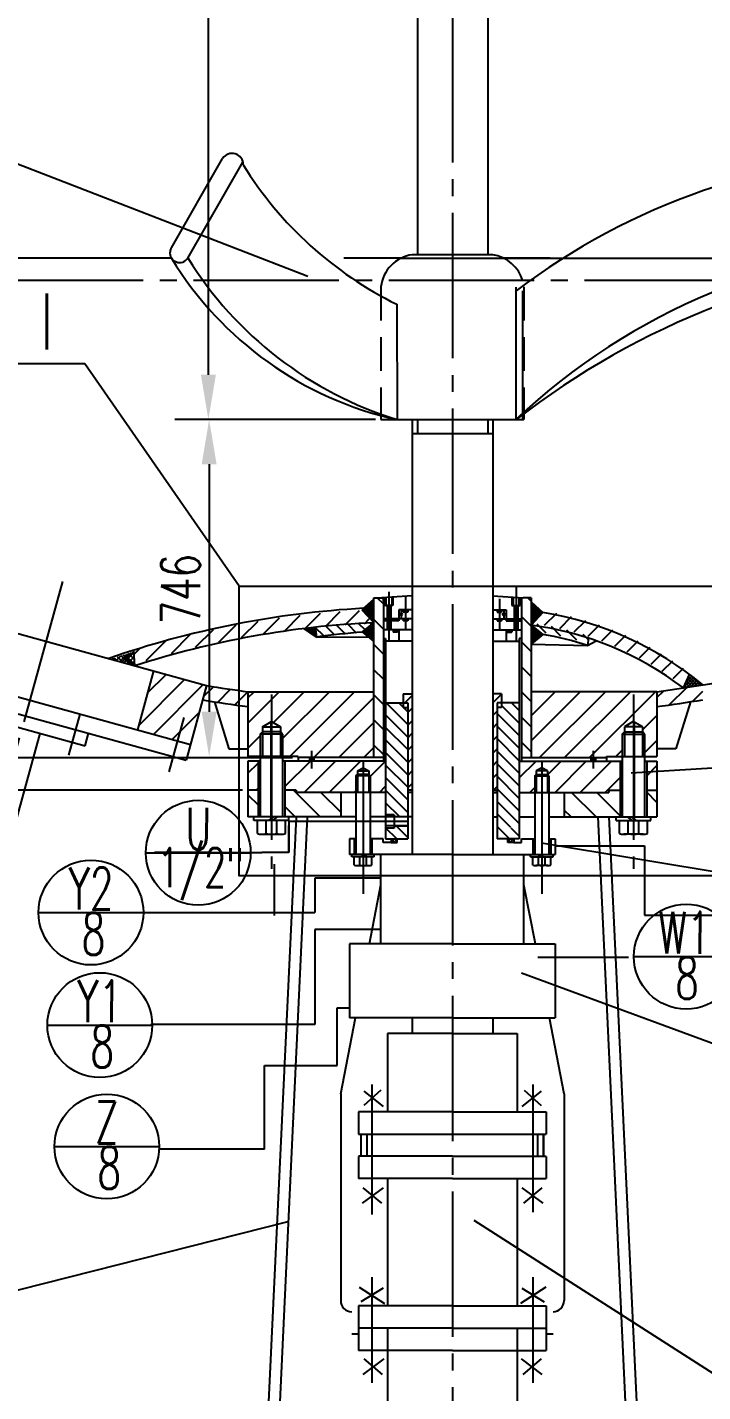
# Model space of a CAD drawing. Extents: x -1586 to 4745, y 878 to 5807.
# Drawn here: x -1417.4 to -1357, y 5369.8 to 5491.8 of the extents above; entities that cross this region are included whole.
import ezdxf

# ---------------------------------------------------------------- set-up
doc = ezdxf.new("R2010")
doc.units = 0
doc.header["$MEASUREMENT"] = 0
doc.header["$PDMODE"] = 66
doc.linetypes.add('CENTER', pattern=[17.5, 13, -1.5, 1.5, -1.5])
doc.linetypes.add('HIDDEN-M', pattern=[4.5, 3, -1.5])
doc.layers.get('0').update_dxf_attribs({"linetype": 'CONTINUOUS'})
doc.layers.get('DEFPOINTS').update_dxf_attribs({"linetype": 'CONTINUOUS'})
for name, color, linetype in [('SZB', 7, 'CONTINUOUS'), ('中心线层', 5, 'CENTER'), ('主体层', 1, 'CONTINUOUS'), ('剖面层', 3, 'CONTINUOUS'), ('图块层', 7, 'CONTINUOUS'), ('尺寸层', 4, 'CONTINUOUS'), ('文字层', 6, 'CONTINUOUS')]:
    doc.layers.add(name, color=color, linetype=linetype)
doc.styles.get("Standard").update_dxf_attribs({"font": 'txt.shx', "width": 0.7, "bigfont": 'hztxt.shx'})
doc.styles.add('STYLE1', font='txt.shx', dxfattribs={"width": 0.66})
doc.dimstyles.new('公差', dxfattribs={"dimtxt": 3.5, "dimasz": 4, "dimexe": 3, "dimexo": 0.5, "dimgap": 0.8, "dimtad": 1, "dimdec": 0, "dimdsep": 46, "dimtxsty": 'STYLE1', "dimcen": 0, "dimadec": 0, "dimazin": 0, "dimtol": 1, "dimtp": 0.025, "dimtm": 0.055, "dimtfac": 0.7, "dimtdec": 3, "dimtmove": 0, "dimatfit": 0, "dimfxl": 1, "dimtzin": 0, "dimarcsym": 0})
pattern_1 = [(45, (-3193.5706, 3128.5484), (-1.122532, 1.122532), [])]
pattern_2 = [(135, (-3193.5706, 3128.5484), (-1.122532, -1.122532), [])]

# ---------------------------------------------------------------- blocks, each defined once
blk = doc.blocks.new('*X20')
at = {"color": 0, "linetype": 'Continuous'}
for p, q in [((1808.7, -643.7), (1877.9, -574.5)), ((1828.9, -570.4), (1836.3, -563)), ((1808.3, -697.1), (1919.5, -585.9)), ((1849.8, -708.6), (1944.5, -614)), ((1891.4, -720.1), (1924.2, -687.2)), ((2398.1, -849.8), (2501.2, -746.6)), ((2418.3, -776.5), (2459.7, -735.1)), ((2431.6, -869.3), (2542.8, -758.1)), ((2473.2, -880.8), (2533.9, -820))]:
    blk.add_line(p, q, dxfattribs=at)
blk = doc.blocks.new('*X38')
at = {"color": 0, "linetype": 'Continuous'}
for p, q in [((5865, 4278.4), (5887.3, 4300.7)), ((5870.9, 4291.4), (5883.3, 4303.7)), ((5896.8, 4282.5), (5876.2, 4303)), ((5876.8, 4304.4), (5879.3, 4306.8)), ((5902.9, 4283.5), (5880.4, 4305.9)), ((5866.2, 4277.7), (5865.2, 4278.7)), ((5872.4, 4278.6), (5867.4, 4283.6)), ((5878.5, 4279.6), (5869.6, 4288.5)), ((5884.6, 4280.5), (5871.8, 4293.3)), ((5872.3, 4278.6), (5891.3, 4297.6)), ((5890.7, 4281.5), (5874, 4298.2)), ((5880.7, 4279.9), (5895.3, 4294.5)), ((5889.1, 4281.2), (5899.2, 4291.4)), ((5897.5, 4282.6), (5903.1, 4288.2)), ((5905.9, 4284), (5907, 4285))]:
    blk.add_line(p, q, dxfattribs=at)
blk = doc.blocks.new('*X25')
at = {"color": 0, "linetype": 'Continuous'}
for p, q in [((6612, 4443.8), (6657.4, 4489.2)), ((6540.9, 4416.9), (6597.6, 4473.6)), ((6406.3, 4370.7), (6458.3, 4422.7)), ((6472.4, 4392.6), (6526.6, 4446.8)), ((6342.3, 4350.9), (6392.3, 4400.9)), ((6219.7, 4316.6), (6266.4, 4363.4)), ((6280.2, 4332.9), (6328.4, 4381.2)), ((6187.9, 4329), (6206.1, 4347.2)), ((4791, 4258), (4813.2, 4280.2)), ((4822.6, 4245.3), (4851.6, 4274.4)), ((5805.4, 4255.9), (5820.5, 4271)), ((5833.1, 4239.4), (5872.3, 4278.6)), ((5885.1, 4247.2), (5907.9, 4270)), ((4861.1, 4239.7), (4890.4, 4268.9))]:
    blk.add_line(p, q, dxfattribs=at)
blk = doc.blocks.new('*X36')
at = {"color": 0, "linetype": 'Continuous'}
for p, q in [((4876, 4385.4), (4913, 4422.4)), ((4925, 4393.7), (4960.7, 4429.5)), ((4972.5, 4400.6), (5007.2, 4435.3)), ((5018.8, 4406.3), (5052.5, 4439.9)), ((5064, 4410.7), (5096.7, 4443.5)), ((5108, 4414.1), (5139.9, 4446)), ((5151.1, 4416.5), (5162.4, 4427.9)), ((5554.1, 4413), (5581.5, 4440.4)), ((5588, 4406.2), (5614.6, 4432.8)), ((5620.5, 4398.1), (5646.5, 4424)), ((4718.9, 4350.3), (4760.8, 4392.1)), ((4773.2, 4363.9), (4813.2, 4403.9)), ((4825.5, 4375.5), (4863.9, 4413.9)), ((5651.8, 4388.7), (5677.2, 4414.1)), ((5682, 4378.2), (5706.9, 4403.1)), ((4635.7, 4348.4), (4649.8, 4362.4)), ((4662.4, 4334.5), (4706.4, 4378.4)), ((5711, 4366.6), (5735.5, 4391)), ((5739.1, 4354), (5763.2, 4378.1)), ((5766.1, 4340.4), (5789.9, 4364.1)), ((5792.2, 4325.8), (5815.8, 4349.4)), ((5817.4, 4310.4), (5840.8, 4333.7)), ((5841.8, 4294), (5864.9, 4317.2))]:
    blk.add_line(p, q, dxfattribs=at)
blk = doc.blocks.new('*X37')
at = {"color": 0, "linetype": 'Continuous'}
for p, q in [((5059, 4390.2), (5041.7, 4407.5)), ((5083.4, 4392.3), (5064.9, 4410.8)), ((5108.1, 4394.1), (5089.4, 4412.8)), ((5133.1, 4395.6), (5114.2, 4414.5)), ((5152.7, 4402.6), (5139.3, 4415.9)), ((5167.5, 4414.3), (5164.7, 4417.1)), ((5557.2, 4395.8), (5537.3, 4415.7)), ((5590.6, 4388.9), (5569.4, 4410.1)), ((5626.5, 4379.5), (5603.5, 4402.5)), ((5651.3, 4381.3), (5640.1, 4392.4))]:
    blk.add_line(p, q, dxfattribs=at)
blk = doc.blocks.new('*X17')
at = {"color": 0, "linetype": 'Continuous'}
for p, q in [((2774.7, -637.6), (2776.2, -636.1)), ((2787.8, -647.7), (2776.2, -636.1)), ((2777.7, -639.9), (2782.1, -635.4)), ((2780.7, -642.2), (2788, -634.8)), ((2795.7, -650.3), (2781, -635.6)), ((2783.7, -644.5), (2793.9, -634.2)), ((2795.2, -644.4), (2785.8, -635.1)), ((2786.7, -646.8), (2794.6, -638.9)), ((2794.6, -638.6), (2790.6, -634.6)), ((2789.7, -649.1), (2795.1, -643.7)), ((2792.7, -651.4), (2795.6, -648.5)), ((2795.6, -653.7), (2796, -653.3))]:
    blk.add_line(p, q, dxfattribs=at)
blk = doc.blocks.new('*X23')
at = {"color": 0, "linetype": 'Continuous'}
for p, q in [((4589.2, 4340.3), (4586.8, 4342.6)), ((4595.7, 4338.5), (4606.2, 4349)), ((4611.1, 4334.2), (4598.8, 4346.6)), ((4608.2, 4335), (4629.5, 4356.3)), ((4633.1, 4328.1), (4610.8, 4350.4)), ((4620.7, 4331.6), (4635.8, 4346.8)), ((4636.3, 4340.8), (4622.9, 4354.3)), ((4633.1, 4328.1), (4637.1, 4332.1))]:
    blk.add_line(p, q, dxfattribs=at)
blk = doc.blocks.new('*X24')
at = {"color": 0, "linetype": 'Continuous'}
for p, q in [((4587.4, 4340.8), (4590.5, 4343.9)), ((4596.5, 4338.3), (4590.8, 4344)), ((4595.7, 4338.5), (4606.2, 4349)), ((4611.1, 4334.2), (4598.8, 4346.6)), ((4604, 4336.2), (4621.8, 4353.9)), ((4625.8, 4330.2), (4606.8, 4349.2)), ((4612.3, 4333.9), (4635, 4356.5)), ((4637.3, 4329.2), (4614.8, 4351.7)), ((4620.7, 4331.6), (4635.8, 4346.8)), ((4636.3, 4340.8), (4622.9, 4354.3)), ((4629, 4329.3), (4636.7, 4337)), ((4635.4, 4352.4), (4631, 4356.8)), ((4637.3, 4327), (4637.5, 4327.2))]:
    blk.add_line(p, q, dxfattribs=at)
blk = doc.blocks.new('*X15')
at = {"color": 0, "linetype": 'Continuous'}
for p, q in [((3301.1, -598.8), (3276.5, -574.2)), ((3276.5, -576), (3278.1, -574.4)), ((3276.5, -581.3), (3280.9, -576.9)), ((3276.5, -586.6), (3283.7, -579.4)), ((3298.5, -601.6), (3276.5, -579.5)), ((3276.5, -591.9), (3286.5, -581.9)), ((3276.5, -597.2), (3289.3, -584.4)), ((3296, -604.3), (3276.5, -584.8)), ((3276.5, -602.5), (3292, -586.9)), ((3276.5, -607.8), (3294.8, -589.4)), ((3293.4, -607), (3276.5, -590.1)), ((3276.5, -613.1), (3297.6, -591.9)), ((3276.5, -618.4), (3300.4, -594.4)), ((3290.8, -609.8), (3276.5, -595.4)), ((3288.3, -612.5), (3276.5, -600.7)), ((3276.5, -623.7), (3297.6, -602.5)), ((3285.7, -615.3), (3276.5, -606)), ((3283.1, -618), (3276.5, -611.3)), ((3280.6, -620.7), (3276.5, -616.6)), ((3278, -623.5), (3276.5, -621.9))]:
    blk.add_line(p, q, dxfattribs=at)
blk = doc.blocks.new('*X16')
at = {"color": 0, "linetype": 'Continuous'}
for p, q in [((3276.5, -629), (3278.7, -626.8)), ((3298.4, -649.2), (3276.5, -627.2)), ((3276.5, -634.3), (3281.6, -629.2)), ((3276.5, -639.6), (3284.6, -631.5)), ((3295.5, -651.6), (3276.5, -632.5)), ((3276.5, -644.9), (3287.5, -633.8)), ((3276.5, -650.2), (3290.5, -636.2)), ((3292.6, -654), (3276.5, -637.8)), ((3276.5, -655.5), (3293.5, -638.5)), ((3301.3, -646.8), (3291.6, -637.1)), ((3276.5, -660.8), (3296.4, -640.9)), ((3289.7, -656.4), (3276.5, -643.1)), ((3276.5, -666.1), (3299.4, -643.2)), ((3286.8, -658.8), (3276.5, -648.5)), ((3283.9, -661.2), (3276.5, -653.8)), ((3281, -663.6), (3276.5, -659.1)), ((3278.1, -666), (3276.5, -664.4)), ((3299.9, -648), (3302.3, -645.6))]:
    blk.add_line(p, q, dxfattribs=at)
blk = doc.blocks.new('*X13')
at = {"color": 0, "linetype": 'Continuous'}
for p, q in [((2899.3, -598.3), (2924.5, -573.2)), ((2901, -600), (2924.5, -576.5)), ((2924.5, -583.9), (2918.7, -578.1)), ((2924.5, -580.5), (2920.5, -576.5)), ((2924.5, -577.2), (2922.2, -574.9)), ((2924.5, -573.8), (2924, -573.4)), ((2924.5, -620.8), (2899.2, -595.6)), ((2924.5, -617.5), (2901, -594)), ((2902.6, -601.8), (2924.5, -579.9)), ((2924.5, -614.1), (2902.8, -592.4)), ((2904.2, -603.5), (2924.5, -583.3)), ((2924.5, -610.8), (2904.5, -590.8)), ((2905.8, -605.2), (2924.5, -586.6)), ((2924.5, -607.4), (2906.3, -589.2)), ((2907.5, -607), (2924.5, -590)), ((2924.5, -604), (2908.1, -587.6)), ((2909.1, -608.7), (2924.5, -593.3)), ((2924.5, -600.7), (2909.8, -586.1)), ((2910.7, -610.4), (2924.5, -596.7)), ((2924.5, -597.3), (2911.6, -584.5)), ((2912.3, -612.2), (2924.5, -600)), ((2924.5, -594), (2913.4, -582.9)), ((2914, -613.9), (2924.5, -603.4)), ((2924.5, -590.6), (2915.2, -581.3)), ((2915.6, -615.6), (2924.5, -606.8)), ((2924.5, -587.2), (2916.9, -579.7)), ((2924.5, -624.2), (2910.8, -610.6)), ((2917.2, -617.4), (2924.5, -610.1)), ((2918.9, -619.1), (2924.5, -613.5)), ((2920.5, -620.8), (2924.5, -616.8)), ((2922.1, -622.6), (2924.5, -620.2)), ((2923.7, -624.3), (2924.5, -623.6))]:
    blk.add_line(p, q, dxfattribs=at)
blk = doc.blocks.new('*X14')
at = {"color": 0, "linetype": 'Continuous'}
for p, q in [((2901.7, -648.5), (2924.5, -625.7)), ((2904.6, -650.9), (2924.5, -631)), ((2924.5, -657.1), (2906.6, -639.2)), ((2907.5, -653.3), (2924.5, -636.3)), ((2924.5, -651.8), (2909.6, -636.9)), ((2924.5, -646.5), (2912.5, -634.5)), ((2924.5, -641.2), (2915.5, -632.2)), ((2924.5, -635.9), (2918.5, -629.8)), ((2924.5, -630.6), (2921.4, -627.5)), ((2898.8, -646.1), (2901.9, -643)), ((2922.5, -665.7), (2900.7, -643.9)), ((2924.5, -662.4), (2903.7, -641.6)), ((2910.4, -655.7), (2924.5, -641.6)), ((2913.3, -658.1), (2924.5, -646.9)), ((2916.2, -660.5), (2924.5, -652.2)), ((2919.1, -662.9), (2924.5, -657.5)), ((2922, -665.3), (2924.5, -662.8))]:
    blk.add_line(p, q, dxfattribs=at)
blk = doc.blocks.new('*D57')
at = {"layer": 'DEFPOINTS', "color": 0}
for p in [(-1493.99, 5471.16), (-1490.64, 5471.16), (-1393.18, 5426.48)]:
    blk.add_point(p, dxfattribs=at)
at = {"layer": '剖面层', "color": 0, "lineweight": -2}
for p, q in [((-1493.49, 5471.16), (-1487.64, 5471.16)), ((-1490.64, 5430.48), (-1490.64, 5467.16)), ((-1393.68, 5426.48), (-1493.64, 5426.48))]:
    blk.add_line(p, q, dxfattribs=at)
at = {"layer": '剖面层', "color": 0}
for points in [[(-1491.31, 5467.16), (-1489.97, 5467.16), (-1490.64, 5471.16)], [(-1491.31, 5430.48), (-1489.97, 5430.48), (-1490.64, 5426.48)]]:
    blk.add_solid(points, dxfattribs=at)
at = {"layer": '剖面层', "color": 0, "insert": (-1493.19, 5449.7), "char_height": 3.5, "attachment_point": 5, "rotation": 90, "style": 'STYLE1'}
blk.add_mtext('1120', dxfattribs=at)
blk = doc.blocks.new('*D58')
at = {"layer": 'DEFPOINTS', "color": 0}
for p in [(-1401.22, 5591.19), (-1384.73, 5591.19), (-1385.78, 5456.72)]:
    blk.add_point(p, dxfattribs=at)
at = {"layer": '剖面层', "color": 0, "lineweight": -2}
for p, q in [((-1385.23, 5591.19), (-1404.22, 5591.19)), ((-1401.22, 5460.72), (-1401.22, 5587.19)), ((-1386.28, 5456.72), (-1404.22, 5456.72))]:
    blk.add_line(p, q, dxfattribs=at)
at = {"layer": '剖面层', "color": 0}
for points in [[(-1401.89, 5587.19), (-1400.55, 5587.19), (-1401.22, 5591.19)], [(-1401.89, 5460.72), (-1400.55, 5460.72), (-1401.22, 5456.72)]]:
    blk.add_solid(points, dxfattribs=at)
at = {"layer": '剖面层', "color": 0, "insert": (-1403.77, 5524.55), "char_height": 3.5, "attachment_point": 5, "rotation": 90, "style": 'STYLE1'}
blk.add_mtext('3391', dxfattribs=at)

msp = doc.modelspace()

# ---------------------------------------------------------------- hatches: boundary and pattern name
at = {"layer": '剖面层'}
h = msp.add_hatch(dxfattribs=at)
h.set_pattern_fill('ANSI31', color=256, style=0)
h.set_pattern_definition([(45, (-6243.3467, 3078.2758), (-2.245064, 2.245064), [])])
h.paths.add_polyline_path([(-1382.977, 5432.181), (-1383.777, 5432.181), (-1383.777, 5431.381), (-1383.377, 5431.381), (-1383.377, 5423.584), (-1382.977, 5423.584)])
h.paths.add_polyline_path([(-1375.377, 5431.381), (-1374.977, 5431.381), (-1374.977, 5432.181), (-1375.777, 5432.181), (-1375.777, 5423.584), (-1375.377, 5423.584)])
h = msp.add_hatch(dxfattribs=at)
h.set_pattern_fill('ANSI31', color=256, scale=0.5, style=0)
h.set_pattern_definition([(45, (-6243.3467, 3078.2758), (-1.122532, 1.122532), [])])
h.paths.add_polyline_path([(-1383.377, 5423.584), (-1382.977, 5423.584), (-1382.977, 5432.181), (-1383.777, 5432.181), (-1383.777, 5431.381), (-1383.377, 5431.381)])
h.paths.add_polyline_path([(-1375.377, 5431.381), (-1374.977, 5431.381), (-1374.977, 5432.181), (-1375.777, 5432.181), (-1375.777, 5423.584), (-1375.377, 5423.584)])
h = msp.add_hatch(dxfattribs=at)
h.set_pattern_fill('ANSI31', color=256, scale=0.25, style=0)
h.set_pattern_definition([(45, (-6243.3467, 3078.2758), (-0.56126601, 0.56126601), [])])
h.paths.add_polyline_path([(-1383.377, 5423.584), (-1382.977, 5423.584), (-1382.977, 5432.181), (-1383.777, 5432.181), (-1383.777, 5431.381), (-1383.377, 5431.381)])
h.paths.add_polyline_path([(-1375.377, 5431.381), (-1374.977, 5431.381), (-1374.977, 5432.181), (-1375.777, 5432.181), (-1375.777, 5423.584), (-1375.377, 5423.584)])
at = {"layer": '尺寸层'}
h = msp.add_hatch(dxfattribs=at)
h.set_pattern_fill('ANSI31', color=256, scale=0.5, angle=90, style=0)
h.set_pattern_definition(pattern_2)
h.paths.add_polyline_path([(-1385.557, 5438.904), (-1385.557, 5440.494), (-1385.575, 5440.787), (-1385.697, 5440.779), (-1386.435, 5440.779), (-1386.435, 5438.587), (-1386.401, 5438.551, 0.000103), (-1386.435, 5438.549), (-1386.435, 5426.484), (-1385.557, 5426.484)])
h.paths.add_polyline_path([(-1372.337, 5440.779), (-1373.057, 5440.779), (-1373.197, 5440.788), (-1373.197, 5438.904), (-1373.197, 5426.484), (-1372.337, 5426.484)])
h = msp.add_hatch(dxfattribs=at)
h.set_pattern_fill('ANSI31', color=256, scale=0.5, style=0)
h.set_pattern_definition(pattern_1)
h.paths.add_polyline_path([(-1386.435, 5432.379), (-1397.677, 5432.379), (-1397.677, 5426.619, 0.0366309), (-1397.674, 5426.584), (-1396.577, 5426.584), (-1396.577, 5428.584), (-1396.377, 5428.784), (-1396.377, 5429.254), (-1395.577, 5429.701), (-1395.577, 5429.718), (-1394.777, 5429.254), (-1394.777, 5428.784), (-1394.577, 5428.584), (-1394.577, 5426.584), (-1393.177, 5426.584), (-1393.177, 5426.484), (-1386.435, 5426.484)])
h.paths.add_polyline_path([(-1364.177, 5428.584), (-1363.977, 5428.784), (-1363.977, 5429.254), (-1363.177, 5429.718), (-1363.177, 5429.701), (-1362.377, 5429.254), (-1362.377, 5428.784), (-1362.177, 5428.584), (-1362.177, 5426.584), (-1361.079, 5426.584, 0.0366309), (-1361.077, 5426.619), (-1361.077, 5432.379), (-1372.337, 5432.379), (-1372.337, 5426.484), (-1365.577, 5426.484), (-1365.577, 5426.584), (-1364.177, 5426.584)])
h = msp.add_hatch(dxfattribs=at)
h.set_pattern_fill('ANSI31', color=256, scale=0.5, style=0)
h.set_pattern_definition(pattern_1)
h.paths.add_polyline_path([(-1394.377, 5423.584), (-1393.377, 5423.584), (-1393.377, 5423.384), (-1388.017, 5423.384), (-1388.017, 5424.864), (-1387.889, 5424.992), (-1387.889, 5425.293), (-1387.377, 5425.579), (-1387.377, 5426.184), (-1391.977, 5426.184, -0.0073163), (-1391.981, 5426.184), (-1394.377, 5426.184)])
h.paths.add_polyline_path([(-1396.777, 5426.184), (-1397.677, 5426.184), (-1397.677, 5423.584), (-1396.777, 5423.584)])
h.paths.add_polyline_path([(-1385.357, 5426.184), (-1387.377, 5426.184), (-1387.377, 5425.59), (-1386.865, 5425.293), (-1386.865, 5424.992), (-1386.737, 5424.864), (-1386.737, 5423.384), (-1385.357, 5423.384)])
h.paths.add_polyline_path([(-1372.017, 5424.864), (-1371.889, 5424.992), (-1371.889, 5425.293), (-1371.377, 5425.59), (-1371.377, 5426.184), (-1373.397, 5426.184), (-1373.397, 5423.384), (-1372.017, 5423.384)])
h.paths.add_polyline_path([(-1365.377, 5423.384), (-1365.377, 5423.584), (-1364.377, 5423.584), (-1364.377, 5426.184), (-1366.772, 5426.184, -0.0073163), (-1366.777, 5426.184), (-1371.377, 5426.184), (-1371.377, 5425.579), (-1370.865, 5425.293), (-1370.865, 5424.992), (-1370.737, 5424.864), (-1370.737, 5423.384)])
h = msp.add_hatch(dxfattribs=at)
h.set_pattern_fill('ANSI31', color=256, scale=0.5, style=0)
h.set_pattern_definition(pattern_1)
h.paths.add_polyline_path([(-1361.077, 5426.184), (-1361.977, 5426.184), (-1361.977, 5423.584), (-1361.077, 5423.584)])
h = msp.add_hatch(dxfattribs=at)
h.set_pattern_fill('ANSI31', color=256, scale=0.5, angle=90, style=0)
h.set_pattern_definition(pattern_2)
h.paths.add_polyline_path([(-1397.677, 5421.184), (-1396.777, 5421.184), (-1396.777, 5423.584), (-1397.677, 5423.584)])
h.paths.add_polyline_path([(-1389.377, 5421.184), (-1389.377, 5423.384), (-1393.377, 5423.384), (-1393.377, 5423.584), (-1394.377, 5423.584), (-1394.377, 5421.184)])
h.paths.add_polyline_path([(-1364.377, 5421.184), (-1364.377, 5423.584), (-1365.377, 5423.584), (-1365.377, 5423.384), (-1369.377, 5423.384), (-1369.377, 5421.184)])
h.paths.add_polyline_path([(-1361.977, 5421.184), (-1361.077, 5421.184), (-1361.077, 5423.584), (-1361.977, 5423.584)])

# ---------------------------------------------------------------- linework, layer by layer
at = {"color": 0, "linetype": 'ByBlock'}
for p, q in [((-1383.958, 5471.155), (-1330.203, 5471.155)), ((-1386.277, 5456.719), (-1404.154, 5456.719)), ((-1401.154, 5452.719), (-1401.154, 5430.584)), ((-1398.177, 5423.584), (-1493.747, 5423.584))]:
    msp.add_line(p, q, dxfattribs=at)
for points in [[(-1401.82, 5452.719), (-1400.487, 5452.719), (-1401.154, 5456.719)], [(-1401.82, 5430.584), (-1400.487, 5430.584), (-1401.154, 5426.584)]]:
    msp.add_solid(points, dxfattribs=at)
at = {"layer": 'DEFPOINTS', "color": 0, "linetype": 'ByBlock'}
for p in [(-1398.139, 5471.155), (-1385.777, 5456.719), (-1401.154, 5426.584), (-1397.677, 5426.584), (-1395.637, 5426.379), (-1397.677, 5423.584), (-1397.677, 5422.779)]:
    msp.add_point(p, dxfattribs=at)
at = {"layer": 'SZB', "color": 7, "linetype": 'Continuous'}
for p, q in [((-1394.024, 5417.99), (-1394.024, 5420.404)), ((-1401.243, 5417.99), (-1406.043, 5417.99)), ((-1401.243, 5417.99), (-1396.443, 5417.99)), ((-1394.024, 5417.99), (-1396.443, 5417.99)), ((-1395.305, 5412.381), (-1395.305, 5416.96)), ((-1396.211, 5391.482), (-1396.211, 5398.95)), ((-1396.211, 5391.482), (-1405.629, 5391.482))]:
    msp.add_line(p, q, dxfattribs=at)
at = {"layer": '中心线层'}
for p, q in [((-1379.377, 5632.697), (-1379.377, 5352.446)), ((-1302.057, 5469.155), (-1455.377, 5469.155)), ((-1414.288, 5442.23), (-1429.227, 5388.139)), ((-1385.064, 5441.31), (-1385.064, 5436.904)), ((-1373.689, 5441.686), (-1373.689, 5436.904)), ((-1383.577, 5440.913), (-1383.577, 5437.904)), ((-1375.177, 5440.673), (-1375.177, 5437.904)), ((-1395.577, 5432.135), (-1395.577, 5416.545)), ((-1363.177, 5432.135), (-1363.177, 5416.545)), ((-1413.708, 5426.694), (-1412.691, 5430.376)), ((-1403.414, 5430.065), (-1404.757, 5425.203)), ((-1395.637, 5429.674), (-1395.637, 5420.979)), ((-1363.117, 5429.674), (-1363.117, 5420.979)), ((-1391.977, 5427.092), (-1391.977, 5425.511)), ((-1366.777, 5427.092), (-1366.777, 5425.511)), ((-1387.377, 5426.184), (-1387.377, 5414.296)), ((-1371.377, 5426.184), (-1371.377, 5414.296)), ((-1383.377, 5420.784), (-1386.157, 5420.784)), ((-1386.577, 5397.247), (-1386.577, 5385.641)), ((-1372.177, 5397.247), (-1372.177, 5385.838)), ((-1386.577, 5380.031), (-1386.577, 5370.599)), ((-1372.177, 5380.031), (-1372.177, 5370.599))]:
    msp.add_line(p, q, dxfattribs=at)
at = {"layer": '主体层', "color": 1, "linetype": 'Continuous'}
for p, q in [((-1382.516, 5564.079), (-1382.516, 5471.459)), ((-1376.197, 5563.731), (-1376.197, 5471.459)), ((-1404.535, 5472.071), (-1399.947, 5480.059)), ((-1404.526, 5471.155), (-1456.577, 5471.155)), ((-1383.958, 5471.155), (-1389.112, 5471.155)), ((-1382.977, 5471.459), (-1375.777, 5471.459)), ((-1370.619, 5471.155), (-1374.795, 5471.155)), ((-1373.703, 5468.542), (-1373.706, 5456.719)), ((-1373.706, 5468.223), (-1373.706, 5456.719)), ((-1384.351, 5467.018), (-1384.334, 5456.719)), ((-1372.977, 5457.392), (-1372.977, 5456.719)), ((-1385.777, 5456.719), (-1372.977, 5456.719)), ((-1382.516, 5456.719), (-1382.516, 5455.459)), ((-1376.197, 5456.719), (-1376.197, 5455.459)), ((-1382.977, 5455.459), (-1375.777, 5455.459)), ((-1430.142, 5440.871), (-1401.379, 5432.927)), ((-1386.417, 5440.653), (-1387.479, 5439.7)), ((-1386.435, 5440.779), (-1386.435, 5426.484)), ((-1386.417, 5440.779), (-1385.697, 5440.779)), ((-1382.977, 5440.951), (-1385.697, 5440.779)), ((-1375.777, 5440.951), (-1373.057, 5440.779)), ((-1372.337, 5440.779), (-1373.057, 5440.779)), ((-1372.337, 5440.779), (-1373.057, 5440.779)), ((-1372.337, 5440.417), (-1371.274, 5439.465)), ((-1387.479, 5439.7), (-1386.417, 5438.567)), ((-1386.417, 5438.567), (-1387.461, 5437.74)), ((-1371.274, 5439.465), (-1372.337, 5438.332)), ((-1391.55, 5437.269), (-1392.683, 5438.023)), ((-1391.649, 5438.143), (-1391.55, 5437.269)), ((-1387.461, 5437.74), (-1386.417, 5436.877)), ((-1372.337, 5438.332), (-1371.292, 5437.505)), ((-1371.292, 5437.505), (-1372.337, 5436.642)), ((-1391.55, 5437.269), (-1386.903, 5437.279)), ((-1372.337, 5436.645), (-1367.278, 5436.506)), ((-1367.212, 5437.169), (-1367.278, 5436.506)), ((-1367.278, 5436.506), (-1366.511, 5436.931)), ((-1431.598, 5435.598), (-1402.835, 5427.654)), ((-1407.791, 5434.698), (-1407.907, 5436.064)), ((-1431.985, 5434.198), (-1403.222, 5426.254)), ((-1406.121, 5434.237), (-1407.578, 5428.964)), ((-1358.71, 5432.718), (-1358.161, 5433.922)), ((-1401.379, 5432.927), (-1403.222, 5426.254)), ((-1400.685, 5431.481), (-1399.38, 5427.266)), ((-1397.677, 5432.379), (-1397.677, 5426.619)), ((-1361.077, 5432.379), (-1361.077, 5426.619)), ((-1358.068, 5431.481), (-1359.373, 5427.266)), ((-1423.575, 5430.667), (-1412.252, 5427.54)), ((-1416.303, 5428.659), (-1419.571, 5416.824)), ((-1412.252, 5427.54), (-1411.942, 5428.662)), ((-1399.38, 5427.266), (-1397.677, 5427.266)), ((-1359.373, 5427.266), (-1361.077, 5427.266)), ((-1397.677, 5426.029), (-1397.677, 5422.779)), ((-1361.077, 5426.029), (-1361.077, 5422.779)), ((-1393.378, 5421.184), (-1396.378, 5357.446)), ((-1392.377, 5421.184), (-1395.377, 5357.446)), ((-1366.377, 5421.184), (-1363.377, 5357.446)), ((-1365.375, 5421.184), (-1362.375, 5357.446)), ((-1389.377, 5396.435), (-1389.377, 5377.946)), ((-1369.377, 5396.435), (-1369.377, 5377.946)), ((-1388.377, 5374.974), (-1387.777, 5374.974)), ((-1370.977, 5374.974), (-1370.377, 5374.974))]:
    msp.add_line(p, q, dxfattribs=at)
at = {"layer": '主体层', "color": 1, "linetype": 'HIDDEN-M'}
msp.add_line((-1385.777, 5468.581), (-1385.777, 5456.719), dxfattribs=at)
at = {"layer": '主体层'}
for p, q in [((-1382.977, 5456.719), (-1382.977, 5423.584)), ((-1375.777, 5456.719), (-1375.777, 5423.584)), ((-1385.557, 5440.494), (-1385.575, 5440.787)), ((-1385.557, 5440.494), (-1385.557, 5438.904)), ((-1385.424, 5440.796), (-1385.424, 5440.098)), ((-1384.704, 5440.098), (-1385.424, 5440.098)), ((-1385.324, 5440.802), (-1385.324, 5440.098)), ((-1385.324, 5440.098), (-1385.224, 5439.998)), ((-1385.224, 5439.998), (-1385.224, 5438.904)), ((-1384.903, 5439.998), (-1385.224, 5439.998)), ((-1384.804, 5440.098), (-1384.903, 5439.998)), ((-1384.903, 5439.998), (-1384.903, 5438.904)), ((-1384.804, 5440.835), (-1384.804, 5440.098)), ((-1384.704, 5440.842), (-1384.704, 5440.098)), ((-1374.049, 5440.842), (-1374.049, 5440.098)), ((-1374.049, 5440.098), (-1373.329, 5440.098)), ((-1373.949, 5440.835), (-1373.949, 5440.098)), ((-1373.949, 5440.098), (-1373.85, 5439.998)), ((-1373.85, 5439.998), (-1373.529, 5439.998)), ((-1373.85, 5439.998), (-1373.85, 5438.904)), ((-1373.429, 5440.098), (-1373.529, 5439.998)), ((-1373.529, 5439.998), (-1373.529, 5438.904)), ((-1373.429, 5440.802), (-1373.429, 5440.098)), ((-1373.329, 5440.796), (-1373.329, 5440.098)), ((-1373.197, 5440.788), (-1373.197, 5438.904)), ((-1372.337, 5440.779), (-1372.337, 5426.484)), ((-1385.557, 5438.904), (-1385.557, 5426.184)), ((-1382.977, 5438.904), (-1385.557, 5438.904)), ((-1384.177, 5438.704), (-1385.557, 5438.704)), ((-1385.224, 5438.704), (-1385.224, 5437.904)), ((-1384.903, 5438.704), (-1384.903, 5437.904)), ((-1384.177, 5439.704), (-1384.177, 5438.704)), ((-1382.977, 5439.704), (-1384.177, 5439.704)), ((-1383.977, 5439.704), (-1383.977, 5439.404)), ((-1383.977, 5439.204), (-1383.977, 5438.904)), ((-1383.777, 5439.704), (-1383.777, 5439.504)), ((-1383.377, 5439.504), (-1383.777, 5439.504)), ((-1383.777, 5438.904), (-1383.777, 5438.704)), ((-1383.377, 5438.704), (-1383.777, 5438.704)), ((-1383.377, 5439.704), (-1383.377, 5439.504)), ((-1383.377, 5438.904), (-1383.377, 5438.704)), ((-1375.777, 5439.704), (-1374.577, 5439.704)), ((-1375.777, 5438.904), (-1373.197, 5438.904)), ((-1375.377, 5439.704), (-1375.377, 5439.504)), ((-1375.377, 5439.504), (-1374.977, 5439.504)), ((-1375.377, 5438.904), (-1375.377, 5438.704)), ((-1375.377, 5438.704), (-1374.977, 5438.704)), ((-1374.977, 5439.704), (-1374.977, 5439.504)), ((-1374.977, 5438.904), (-1374.977, 5438.704)), ((-1374.777, 5439.704), (-1374.777, 5439.404)), ((-1374.777, 5439.204), (-1374.777, 5438.904)), ((-1374.577, 5439.704), (-1374.577, 5438.704)), ((-1374.577, 5438.704), (-1373.197, 5438.704)), ((-1373.85, 5438.704), (-1373.85, 5437.904)), ((-1373.529, 5438.704), (-1373.529, 5437.904)), ((-1373.197, 5438.904), (-1373.197, 5426.184)), ((-1382.977, 5437.904), (-1385.557, 5437.904)), ((-1384.68, 5437.904), (-1384.68, 5437.704)), ((-1384.28, 5437.704), (-1384.68, 5437.704)), ((-1384.28, 5437.904), (-1384.28, 5437.704)), ((-1384.28, 5437.904), (-1384.28, 5437.722)), ((-1384.177, 5437.904), (-1384.177, 5436.904)), ((-1375.777, 5437.904), (-1373.197, 5437.904)), ((-1374.577, 5437.904), (-1374.577, 5436.904)), ((-1374.473, 5437.904), (-1374.473, 5437.722)), ((-1374.473, 5437.904), (-1374.473, 5437.704)), ((-1374.473, 5437.704), (-1374.073, 5437.704)), ((-1374.073, 5437.904), (-1374.073, 5437.704)), ((-1385.557, 5437.143), (-1385.357, 5437.143)), ((-1385.357, 5437.143), (-1385.357, 5426.184)), ((-1382.977, 5436.904), (-1385.357, 5436.904)), ((-1375.777, 5436.904), (-1373.397, 5436.904)), ((-1373.397, 5437.143), (-1373.397, 5426.184)), ((-1373.197, 5437.143), (-1373.397, 5437.143)), ((-1397.677, 5432.379), (-1397.677, 5426.584)), ((-1397.677, 5432.379), (-1386.435, 5432.379)), ((-1385.357, 5431.381), (-1383.377, 5431.381)), ((-1383.777, 5432.181), (-1382.977, 5432.181)), ((-1383.777, 5432.181), (-1383.777, 5430.981)), ((-1383.377, 5431.381), (-1383.377, 5419.217)), ((-1374.977, 5432.181), (-1375.777, 5432.181)), ((-1375.377, 5431.381), (-1375.377, 5419.217)), ((-1373.397, 5431.381), (-1375.377, 5431.381)), ((-1374.977, 5432.181), (-1374.977, 5430.981)), ((-1361.077, 5432.379), (-1372.337, 5432.379)), ((-1361.077, 5432.379), (-1361.077, 5426.584)), ((-1383.777, 5430.981), (-1383.377, 5430.981)), ((-1374.977, 5430.981), (-1375.377, 5430.981)), ((-1396.577, 5428.584), (-1396.377, 5428.784)), ((-1396.377, 5429.254), (-1395.562, 5429.709)), ((-1396.377, 5429.254), (-1396.377, 5428.784)), ((-1396.377, 5429.254), (-1396.377, 5428.784)), ((-1396.377, 5429.254), (-1394.777, 5429.254)), ((-1394.777, 5428.784), (-1396.377, 5428.784)), ((-1395.562, 5429.709), (-1394.777, 5429.254)), ((-1394.777, 5429.254), (-1394.777, 5428.784)), ((-1394.777, 5429.254), (-1394.777, 5428.784)), ((-1394.577, 5428.584), (-1394.777, 5428.784)), ((-1364.177, 5428.584), (-1363.977, 5428.784)), ((-1363.191, 5429.709), (-1363.977, 5429.254)), ((-1362.377, 5429.254), (-1363.977, 5429.254)), ((-1363.977, 5429.254), (-1363.977, 5428.784)), ((-1363.977, 5429.254), (-1363.977, 5428.784)), ((-1363.977, 5428.784), (-1362.377, 5428.784)), ((-1362.377, 5429.254), (-1363.191, 5429.709)), ((-1362.377, 5429.254), (-1362.377, 5428.784)), ((-1362.377, 5429.254), (-1362.377, 5428.784)), ((-1362.177, 5428.584), (-1362.377, 5428.784)), ((-1396.577, 5428.584), (-1396.577, 5426.584)), ((-1394.577, 5428.584), (-1396.577, 5428.584)), ((-1394.577, 5428.584), (-1394.577, 5426.584)), ((-1364.177, 5428.584), (-1362.177, 5428.584)), ((-1364.177, 5428.584), (-1364.177, 5426.584)), ((-1362.177, 5428.584), (-1362.177, 5426.584)), ((-1393.177, 5426.584), (-1397.677, 5426.584)), ((-1396.577, 5426.584), (-1396.577, 5421.184)), ((-1394.577, 5426.584), (-1394.577, 5421.184)), ((-1393.177, 5426.484), (-1393.177, 5426.584)), ((-1393.177, 5426.484), (-1393.177, 5426.184)), ((-1385.557, 5426.484), (-1393.177, 5426.484)), ((-1392.177, 5426.484), (-1392.177, 5426.184)), ((-1391.777, 5426.484), (-1391.777, 5426.184)), ((-1373.197, 5426.484), (-1365.577, 5426.484)), ((-1366.977, 5426.484), (-1366.977, 5426.184)), ((-1366.577, 5426.484), (-1366.577, 5426.184)), ((-1365.577, 5426.484), (-1365.577, 5426.584)), ((-1365.577, 5426.584), (-1361.077, 5426.584)), ((-1365.577, 5426.484), (-1365.577, 5426.184)), ((-1364.177, 5426.584), (-1364.177, 5421.184)), ((-1362.177, 5426.584), (-1362.177, 5421.184)), ((-1396.577, 5426.184), (-1397.677, 5426.184)), ((-1397.677, 5426.184), (-1397.677, 5423.584)), ((-1396.777, 5426.184), (-1396.777, 5421.184)), ((-1385.357, 5426.184), (-1394.577, 5426.184)), ((-1394.377, 5426.184), (-1394.377, 5421.184)), ((-1387.889, 5425.293), (-1387.367, 5425.584)), ((-1387.889, 5425.293), (-1386.865, 5425.293)), ((-1387.889, 5425.293), (-1387.889, 5424.992)), ((-1387.889, 5425.293), (-1387.889, 5424.992)), ((-1387.367, 5425.584), (-1386.865, 5425.293)), ((-1386.865, 5425.293), (-1386.865, 5424.992)), ((-1386.865, 5425.293), (-1386.865, 5424.992)), ((-1385.357, 5426.184), (-1385.357, 5419.217)), ((-1373.397, 5426.184), (-1364.177, 5426.184)), ((-1373.397, 5426.184), (-1373.397, 5419.217)), ((-1371.386, 5425.584), (-1371.889, 5425.293)), ((-1371.889, 5425.293), (-1371.889, 5424.992)), ((-1371.889, 5425.293), (-1371.889, 5424.992)), ((-1370.865, 5425.293), (-1371.889, 5425.293)), ((-1370.865, 5425.293), (-1371.386, 5425.584)), ((-1370.865, 5425.293), (-1370.865, 5424.992)), ((-1370.865, 5425.293), (-1370.865, 5424.992)), ((-1364.377, 5426.184), (-1364.377, 5421.184)), ((-1362.177, 5426.184), (-1361.077, 5426.184)), ((-1361.977, 5426.184), (-1361.977, 5421.184)), ((-1361.077, 5426.184), (-1361.077, 5423.584)), ((-1388.017, 5424.864), (-1387.889, 5424.992)), ((-1388.017, 5424.864), (-1388.017, 5417.824)), ((-1386.737, 5424.864), (-1388.017, 5424.864)), ((-1386.865, 5424.992), (-1387.889, 5424.992)), ((-1386.737, 5424.864), (-1386.865, 5424.992)), ((-1386.737, 5424.864), (-1386.737, 5417.824)), ((-1372.017, 5424.864), (-1371.889, 5424.992)), ((-1372.017, 5424.864), (-1372.017, 5417.824)), ((-1372.017, 5424.864), (-1370.737, 5424.864)), ((-1371.889, 5424.992), (-1370.865, 5424.992)), ((-1370.737, 5424.864), (-1370.865, 5424.992)), ((-1370.737, 5424.864), (-1370.737, 5417.824)), ((-1396.777, 5423.584), (-1397.677, 5423.584)), ((-1397.677, 5423.584), (-1397.677, 5421.184)), ((-1393.377, 5423.584), (-1394.377, 5423.584)), ((-1393.377, 5423.584), (-1393.377, 5423.384)), ((-1385.357, 5423.384), (-1393.377, 5423.384)), ((-1389.377, 5423.384), (-1389.377, 5421.184)), ((-1382.977, 5423.584), (-1383.377, 5423.584)), ((-1382.977, 5423.584), (-1383.377, 5423.584)), ((-1382.977, 5423.384), (-1383.377, 5423.384)), ((-1382.977, 5423.584), (-1382.977, 5417.824)), ((-1375.777, 5423.584), (-1375.777, 5417.824)), ((-1375.777, 5423.584), (-1375.377, 5423.584)), ((-1375.777, 5423.584), (-1375.377, 5423.584)), ((-1375.777, 5423.384), (-1375.377, 5423.384)), ((-1373.397, 5423.384), (-1365.377, 5423.384)), ((-1369.377, 5423.384), (-1369.377, 5421.184)), ((-1365.377, 5423.584), (-1364.377, 5423.584)), ((-1365.377, 5423.584), (-1365.377, 5423.384)), ((-1361.977, 5423.584), (-1361.077, 5423.584)), ((-1361.077, 5423.584), (-1361.077, 5421.184)), ((-1388.017, 5421.184), (-1397.677, 5421.184)), ((-1397.139, 5420.871), (-1397.139, 5421.184)), ((-1394.014, 5420.871), (-1397.139, 5420.871)), ((-1396.827, 5419.717), (-1396.827, 5420.871)), ((-1396.045, 5419.717), (-1396.045, 5420.871)), ((-1395.776, 5420.888), (-1395.362, 5421.19)), ((-1395.426, 5420.888), (-1395.028, 5421.19)), ((-1395.108, 5419.717), (-1395.108, 5420.871)), ((-1394.327, 5419.717), (-1394.327, 5420.871)), ((-1394.014, 5420.871), (-1394.014, 5421.184)), ((-1385.357, 5421.184), (-1386.737, 5421.184)), ((-1384.599, 5421.384), (-1385.357, 5421.384)), ((-1384.599, 5421.384), (-1384.599, 5420.184)), ((-1384.599, 5420.384), (-1383.377, 5420.384)), ((-1382.977, 5421.184), (-1383.377, 5421.184)), ((-1375.777, 5421.184), (-1375.377, 5421.184)), ((-1373.397, 5421.184), (-1372.017, 5421.184)), ((-1370.737, 5421.184), (-1361.077, 5421.184)), ((-1364.739, 5420.871), (-1364.739, 5421.184)), ((-1364.739, 5420.871), (-1361.614, 5420.871)), ((-1364.427, 5419.717), (-1364.427, 5420.871)), ((-1363.327, 5420.888), (-1363.725, 5421.19)), ((-1363.645, 5419.717), (-1363.645, 5420.871)), ((-1362.977, 5420.888), (-1363.391, 5421.19)), ((-1362.708, 5419.717), (-1362.708, 5420.871)), ((-1361.927, 5419.717), (-1361.927, 5420.871)), ((-1361.614, 5420.871), (-1361.614, 5421.184)), ((-1396.436, 5419.632), (-1394.717, 5419.633)), ((-1388.577, 5419.224), (-1388.577, 5417.824)), ((-1388.017, 5419.224), (-1388.577, 5419.224)), ((-1388.177, 5419.224), (-1388.177, 5417.824)), ((-1385.563, 5419.224), (-1386.737, 5419.224)), ((-1386.577, 5419.224), (-1386.577, 5417.824)), ((-1385.563, 5418.902), (-1385.563, 5419.224)), ((-1384.599, 5420.184), (-1385.357, 5420.184)), ((-1385.357, 5419.217), (-1383.377, 5419.217)), ((-1384.864, 5419.217), (-1384.864, 5418.902)), ((-1384.321, 5418.902), (-1384.321, 5419.217)), ((-1373.397, 5419.217), (-1375.377, 5419.217)), ((-1374.432, 5418.902), (-1374.432, 5419.217)), ((-1373.889, 5419.217), (-1373.889, 5418.902)), ((-1373.19, 5418.902), (-1373.19, 5419.224)), ((-1373.19, 5419.224), (-1372.017, 5419.224)), ((-1372.177, 5419.224), (-1372.177, 5417.824)), ((-1370.737, 5419.224), (-1370.177, 5419.224)), ((-1370.577, 5419.224), (-1370.577, 5417.824)), ((-1370.177, 5419.224), (-1370.177, 5417.824)), ((-1362.317, 5419.632), (-1364.036, 5419.633)), ((-1379.377, 5417.824), (-1388.577, 5417.824)), ((-1388.377, 5417.624), (-1388.377, 5417.824)), ((-1387.504, 5417.635), (-1387.239, 5417.828)), ((-1387.28, 5417.635), (-1387.025, 5417.828)), ((-1386.377, 5417.624), (-1386.377, 5417.824)), ((-1385.777, 5409.824), (-1385.777, 5417.824)), ((-1385.357, 5418.902), (-1385.563, 5418.902)), ((-1384.864, 5418.902), (-1385.357, 5418.902)), ((-1384.864, 5418.902), (-1384.321, 5418.902)), ((-1379.377, 5417.824), (-1370.177, 5417.824)), ((-1373.889, 5418.902), (-1374.432, 5418.902)), ((-1373.889, 5418.902), (-1373.397, 5418.902)), ((-1373.397, 5418.902), (-1373.19, 5418.902)), ((-1372.977, 5409.824), (-1372.977, 5417.824)), ((-1372.377, 5417.624), (-1372.377, 5417.824)), ((-1371.473, 5417.635), (-1371.728, 5417.828)), ((-1371.249, 5417.635), (-1371.514, 5417.828)), ((-1370.377, 5417.624), (-1370.377, 5417.824)), ((-1386.377, 5417.624), (-1388.377, 5417.624)), ((-1388.177, 5416.886), (-1388.177, 5417.624)), ((-1387.927, 5416.831), (-1386.827, 5416.831)), ((-1387.677, 5416.886), (-1387.677, 5417.624)), ((-1387.077, 5416.886), (-1387.077, 5417.624)), ((-1386.577, 5416.886), (-1386.577, 5417.624)), ((-1372.377, 5417.624), (-1370.377, 5417.624)), ((-1372.177, 5416.886), (-1372.177, 5417.624)), ((-1370.827, 5416.831), (-1371.927, 5416.831)), ((-1371.677, 5416.886), (-1371.677, 5417.624)), ((-1371.077, 5416.886), (-1371.077, 5417.624)), ((-1370.577, 5416.886), (-1370.577, 5417.624)), ((-1386.795, 5409.824), (-1385.777, 5415.109)), ((-1371.958, 5409.824), (-1372.977, 5415.109)), ((-1388.577, 5409.824), (-1388.577, 5403.224)), ((-1379.377, 5409.824), (-1388.577, 5409.824)), ((-1379.377, 5409.824), (-1370.177, 5409.824)), ((-1370.177, 5409.824), (-1370.177, 5403.224)), ((-1389.377, 5396.435), (-1388.068, 5403.224)), ((-1379.377, 5403.224), (-1388.577, 5403.224)), ((-1382.977, 5403.224), (-1382.977, 5401.824)), ((-1379.377, 5403.224), (-1370.177, 5403.224)), ((-1375.777, 5403.224), (-1375.777, 5401.824)), ((-1369.377, 5396.435), (-1370.685, 5403.224)), ((-1379.377, 5401.824), (-1385.177, 5401.824)), ((-1385.177, 5401.824), (-1385.177, 5394.824)), ((-1379.377, 5401.824), (-1373.577, 5401.824)), ((-1373.577, 5401.824), (-1373.577, 5394.824)), ((-1385.799, 5396.747), (-1387.315, 5395.369)), ((-1387.315, 5396.678), (-1385.592, 5395.3)), ((-1371.438, 5396.678), (-1373.161, 5395.3)), ((-1372.955, 5396.747), (-1371.438, 5395.369)), ((-1379.377, 5394.824), (-1387.777, 5394.824)), ((-1387.777, 5394.824), (-1387.777, 5392.824)), ((-1379.377, 5394.824), (-1370.977, 5394.824)), ((-1370.977, 5394.824), (-1370.977, 5392.824)), ((-1387.777, 5392.824), (-1370.977, 5392.824)), ((-1387.545, 5390.853), (-1387.545, 5392.824)), ((-1387.019, 5390.853), (-1387.019, 5392.824)), ((-1371.734, 5390.853), (-1371.734, 5392.824)), ((-1371.208, 5390.853), (-1371.208, 5392.824)), ((-1379.377, 5390.853), (-1387.777, 5390.853)), ((-1387.777, 5390.824), (-1387.777, 5388.853)), ((-1379.377, 5390.853), (-1370.977, 5390.853)), ((-1370.977, 5390.824), (-1370.977, 5388.853)), ((-1379.377, 5388.853), (-1387.777, 5388.853)), ((-1385.177, 5388.853), (-1385.177, 5377.463)), ((-1379.377, 5388.853), (-1370.977, 5388.853)), ((-1373.577, 5388.853), (-1373.577, 5377.463)), ((-1385.592, 5388.024), (-1387.453, 5386.646)), ((-1387.384, 5388.024), (-1385.73, 5386.646)), ((-1373.161, 5388.024), (-1371.3, 5386.646)), ((-1371.369, 5388.024), (-1373.023, 5386.646)), ((-1387.729, 5379.129), (-1385.454, 5377.683)), ((-1385.592, 5379.06), (-1387.591, 5377.82)), ((-1371.024, 5379.129), (-1373.299, 5377.683)), ((-1373.161, 5379.06), (-1371.162, 5377.82)), ((-1379.377, 5377.463), (-1387.777, 5377.463)), ((-1387.777, 5377.463), (-1387.777, 5373.463)), ((-1379.377, 5377.463), (-1370.977, 5377.463)), ((-1370.977, 5377.463), (-1370.977, 5373.463)), ((-1379.377, 5375.463), (-1387.777, 5375.463)), ((-1385.177, 5375.435), (-1385.177, 5366.446)), ((-1379.377, 5375.463), (-1370.977, 5375.463)), ((-1373.577, 5375.435), (-1373.577, 5366.446)), ((-1379.377, 5373.463), (-1387.777, 5373.463)), ((-1385.523, 5372.722), (-1387.384, 5371.344)), ((-1387.315, 5372.722), (-1385.661, 5371.344)), ((-1379.377, 5373.463), (-1370.977, 5373.463)), ((-1373.23, 5372.722), (-1371.369, 5371.344)), ((-1371.438, 5372.722), (-1373.092, 5371.344))]:
    msp.add_line(p, q, dxfattribs=at)
for centre, radius in [((-1383.977, 5439.304), 0.1), ((-1383.574, 5439.605), 0.106), ((-1383.574, 5438.81), 0.106), ((-1375.18, 5439.605), 0.106), ((-1375.18, 5438.81), 0.106), ((-1374.777, 5439.304), 0.1), ((-1384.477, 5437.81), 0.106), ((-1374.276, 5437.81), 0.106), ((-1391.979, 5426.33), 0.146), ((-1366.774, 5426.33), 0.146), ((-1384.576, 5419.093), 0.128), ((-1374.177, 5419.093), 0.128)]:
    msp.add_circle(centre, radius, dxfattribs=at)
at = {"layer": '主体层', "color": 1, "linetype": 'Continuous'}
for centre, radius, start, end in [((-1399.107, 5479.517), 1, 358.40247, 147.14366), ((-1337.225, 5420.194), 60.291, 90.90868, 127.19179), ((-1403.794, 5471.618), 0.866, 172.32794, 328.24441), ((-1403.664, 5471.58), 1, 150.55196, 171.11877), ((-1333.451, 5413.707), 58.919, 92.37393, 133.04947), ((-1329.5, 5399.556), 72.24, 94.80833, 127.69375), ((-1377.553, 5487.55), 31.568, 211.28821, 257.5967), ((-1382.53, 5468.218), 3.267, 97.85367, 173.61042), ((-1376.223, 5468.218), 3.267, 15.78664, 82.14633), ((-1379.377, 5568.641), 137.485, 277.64906, 293.58085), ((-1382.782, 5356.5), 83.46, 93.12243, 109.13642), ((-1382.667, 5356.503), 82.133, 92.59489, 107.81221), ((-1376.03, 5409.931), 29.914, 50.43749, 80.85198), ((-1380.86, 5356.462), 81.511, 94.61808, 97.53622), ((-1376.035, 5409.969), 28.594, 52.70731, 82.57937), ((-1375.917, 5410.337), 27.559, 71.73051, 80.3376), ((-1379.377, 5568.641), 137.485, 260.79117, 262.35094), ((-1379.377, 5568.641), 138.805, 260.73169, 262.42411), ((-1379.377, 5568.641), 138.805, 277.57589, 279.28684), ((-1388.377, 5377.946), 1, 180, 270), ((-1370.377, 5377.946), 1, 270, 0)]:
    msp.add_arc(centre, radius, start, end, dxfattribs=at)
at = {"layer": '主体层'}
for centre, radius, start, end in [((-1396.436, 5420.573), 0.941, 245.46676, 294.53324), ((-1395.577, 5420.813), 1.192, 246.84685, 293.15315), ((-1394.717, 5420.575), 0.943, 245.52034, 294.47965), ((-1364.036, 5420.575), 0.943, 245.52035, 294.47966), ((-1363.177, 5420.813), 1.192, 246.84685, 293.15315), ((-1362.317, 5420.573), 0.941, 245.46676, 294.53324), ((-1387.927, 5417.433), 0.602, 245.46676, 294.53324), ((-1387.377, 5417.587), 0.763, 246.84685, 293.15315), ((-1386.827, 5417.435), 0.603, 245.52034, 294.47965), ((-1371.927, 5417.435), 0.603, 245.52035, 294.47966), ((-1371.377, 5417.587), 0.763, 246.84685, 293.15315), ((-1370.827, 5417.433), 0.602, 245.46676, 294.53324)]:
    msp.add_arc(centre, radius, start, end, dxfattribs=at)
at = {"layer": '剖面层'}
for p, q in [((-1520.292, 5519.102), (-1392.331, 5469.522)), ((-1240.08, 5432.654), (-1363.382, 5425.093)), ((-1383.377, 5429.451), (-1385.307, 5431.381)), ((-1383.377, 5430.574), (-1384.184, 5431.381)), ((-1373.397, 5430.697), (-1374.081, 5431.381)), ((-1383.377, 5428.329), (-1385.357, 5430.309)), ((-1373.397, 5428.451), (-1375.377, 5430.431)), ((-1373.397, 5429.574), (-1374.977, 5431.154)), ((-1383.377, 5427.206), (-1385.357, 5429.186)), ((-1373.397, 5427.329), (-1375.377, 5429.309)), ((-1383.377, 5426.084), (-1385.357, 5428.064)), ((-1373.374, 5426.184), (-1375.377, 5428.186)), ((-1383.377, 5424.961), (-1385.357, 5426.941)), ((-1373.397, 5425.084), (-1375.377, 5427.064)), ((-1383.377, 5423.839), (-1385.357, 5425.819)), ((-1373.397, 5423.961), (-1375.377, 5425.941)), ((-1383.377, 5422.716), (-1385.357, 5424.696)), ((-1373.397, 5422.839), (-1375.377, 5424.819)), ((-1383.377, 5421.594), (-1385.357, 5423.574)), ((-1373.397, 5421.716), (-1375.377, 5423.696)), ((-1384.089, 5421.184), (-1385.357, 5422.451)), ((-1373.397, 5420.594), (-1375.377, 5422.574)), ((-1383.377, 5419.348), (-1384.412, 5420.384)), ((-1374.309, 5420.384), (-1375.377, 5421.451)), ((-1374.265, 5419.217), (-1375.377, 5420.329)), ((-1374.154, 5420.229), (-1374.309, 5420.384)), ((-1384.368, 5419.217), (-1385.334, 5420.184)), ((-1373.397, 5419.471), (-1374.109, 5420.184)), ((-1406.814, 5417.985), (-1397.437, 5417.985)), ((-1416.417, 5412.637), (-1391.705, 5412.637)), ((-1363.136, 5408.693), (-1353.759, 5408.693)), ((-1239.8, 5358.062), (-1373.193, 5407.217)), ((-1415.63, 5402.57), (-1406.253, 5402.57)), ((-1415, 5391.717), (-1405.623, 5391.717))]:
    msp.add_line(p, q, dxfattribs=at)
at = {"layer": '剖面层', "color": 4, "linetype": 'HIDDEN-M'}
msp.add_line((-1372.977, 5468.581), (-1372.977, 5457.392), dxfattribs=at)
at = {"layer": '剖面层'}
for centre in [(-1402.126, 5417.985), (-1411.728, 5412.637), (-1358.448, 5408.693), (-1410.941, 5402.57), (-1410.312, 5391.717)]:
    msp.add_circle(centre, 4.688, dxfattribs=at)
at = {"layer": '图块层', "color": 4, "linetype": 'Continuous'}
msp.add_line((-1373.106, 5468.223), (-1373.106, 5456.719), dxfattribs=at)
at = {"layer": '尺寸层'}
for p, q in [((-1403.062, 5471.155), (-1398.13, 5479.732)), ((-1386.157, 5420.784), (-1394.024, 5420.784)), ((-1394.024, 5420.784), (-1394.024, 5420.404)), ((-1394.024, 5420.404), (-1394.024, 5417.99)), ((-1371.421, 5418.856), (-1239.809, 5397.004)), ((-1370.205, 5418.59), (-1362.183, 5418.59)), ((-1362.183, 5418.59), (-1362.183, 5412.396)), ((-1385.777, 5415.715), (-1391.705, 5415.715)), ((-1391.705, 5415.715), (-1391.705, 5412.637)), ((-1362.183, 5412.396), (-1346.989, 5412.396)), ((-1385.805, 5411.128), (-1391.708, 5411.128)), ((-1391.708, 5411.128), (-1391.708, 5402.617)), ((-1371.735, 5408.647), (-1363.622, 5408.647)), ((-1389.683, 5398.95), (-1389.683, 5404.114)), ((-1389.683, 5404.114), (-1388.577, 5404.114)), ((-1391.708, 5402.617), (-1406.382, 5402.617)), ((-1396.211, 5398.95), (-1389.683, 5398.95)), ((-1371.235, 5390.853), (-1371.235, 5392.824)), ((-1520.345, 5353.055), (-1394.079, 5385.021)), ((-1377.475, 5385.137), (-1253.247, 5305.703))]:
    msp.add_line(p, q, dxfattribs=at)
for centre, end in [((-1369.463, 5497.263), 243.79091), ((-1374.413, 5488.937), 252.88497)]:
    msp.add_arc(centre, 33.711, 211.82041, end, dxfattribs=at)
at = {"layer": '文字层'}
for p, q in [((-1412.276, 5461.693), (-1419.338, 5461.693)), ((-1398.47, 5441.808), (-1412.276, 5461.693)), ((-1396.377, 5429.254), (-1396.377, 5426.584)), ((-1394.777, 5429.254), (-1394.777, 5426.584)), ((-1363.977, 5429.254), (-1363.977, 5426.584)), ((-1362.377, 5429.254), (-1362.377, 5426.584)), ((-1387.889, 5425.293), (-1387.889, 5423.384)), ((-1386.865, 5425.293), (-1386.865, 5423.384)), ((-1371.889, 5425.293), (-1371.889, 5423.384)), ((-1370.865, 5425.293), (-1370.865, 5423.384)), ((-1383.377, 5421.184), (-1385.357, 5421.184)), ((-1383.377, 5420.384), (-1385.357, 5420.384))]:
    msp.add_line(p, q, dxfattribs=at)
msp.add_lwpolyline([(-1398.47, 5441.808), (-1353.574, 5441.808), (-1353.574, 5415.933), (-1398.47, 5415.933)], close=True, dxfattribs=at)

# ---------------------------------------------------------------- block references
at = {"color": 7, "linetype": 'Continuous', "xscale": 0.03999999999996362, "yscale": 0.03999999999996362, "zscale": 0.04}
for name, p in [('*X25', (-1593.292, 5261.621)), ('*X20', (-1503.395, 5463.335)), ('*X36', (-1593.292, 5261.798)), ('*X37', (-1593.292, 5261.798))]:
    msp.add_blockref(name, p, dxfattribs=at)
at = {"layer": '主体层', "color": 1, "linetype": 'Continuous', "xscale": 0.03999999999996362, "yscale": 0.03999999999996362, "zscale": 0.04}
for name, p in [('*X13', (-1503.395, 5463.571)), ('*X15', (-1503.395, 5463.335)), ('*X17', (-1503.435, 5463.453)), ('*X14', (-1503.395, 5463.551)), ('*X16', (-1503.395, 5463.335)), ('*X23', (-1593.292, 5261.621)), ('*X24', (-1593.292, 5261.621)), ('*X38', (-1593.292, 5261.621))]:
    msp.add_blockref(name, p, dxfattribs=at)

# ---------------------------------------------------------------- texts
at = {"color": 0, "linetype": 'ByBlock', "attachment_point": 5, "rotation": 359.9, "style": 'STYLE1'}
for s, insert, char_height in [('I', (-1415.676, 5465.482), 5), ('U', (-1402.119, 5420.126), 3.75), ('1/2"', (-1401.904, 5416.074), 3.5), ('Y2', (-1411.721, 5414.778), 3.75), ('8', (-1411.507, 5410.726), 3.75), ('W1', (-1358.598, 5410.835), 3.75), ('8', (-1358.383, 5406.782), 3.75), ('Y1', (-1410.934, 5404.712), 3.75), ('8', (-1410.72, 5400.659), 3.75), ('Z', (-1410.305, 5393.859), 3.75), ('8', (-1410.09, 5389.806), 3.75)]:
    msp.add_mtext(s, dxfattribs=dict(at, insert=insert, char_height=char_height))
at = {"color": 0, "linetype": 'ByBlock', "insert": (-1403.704, 5441.541), "char_height": 3.5, "attachment_point": 5, "rotation": 90}
msp.add_mtext('746', dxfattribs=at)

# ---------------------------------------------------------------- dimensions: what is measured, and where the dimension line sits
at = {"layer": '剖面层'}
for base, p1, p2, text, picture, middle in [((-1401.222, 5591.192), (-1385.777, 5456.719), (-1384.731, 5591.192), '3391', '*D58', (-1401.222, 5524.548)), ((-1490.641, 5471.155), (-1393.177, 5426.484), (-1493.994, 5471.155), '1120', '*D57', (-1490.641, 5449.695))]:
    dim = msp.add_linear_dim(base=base, p1=p1, p2=p2, angle=90, text=text, dimstyle='公差', override={"dimtol": 0}, dxfattribs=at)
    dim.commit()
    dim.dimension.update_dxf_attribs({"geometry": picture, "text_midpoint": middle, "dimtype": 160})

doc.saveas('drawing.dxf')
